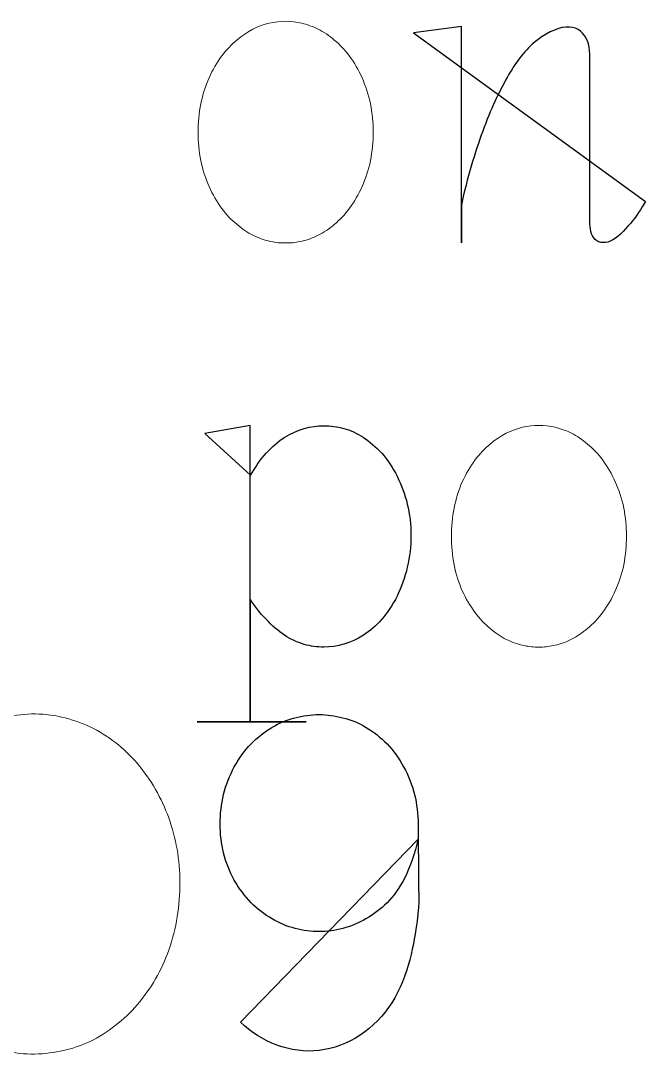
# Model space of a CAD drawing. Header units: centimetres. Extents: x -9.8 to 9.8, y -7.3 to 7.3.
# Drawn here: x -5.007 to -4.483, y 6.356 to 7.222 of the extents above; entities that cross this region are included whole.
import ezdxf

# ---------------------------------------------------------------- set-up
doc = ezdxf.new("R2010")
doc.units = ezdxf.units.CM
doc.header["$MEASUREMENT"] = 0
doc.layers.add('Layer 1', color=7, linetype='Continuous')

msp = doc.modelspace()

# ---------------------------------------------------------------- linework, layer by layer
at = {"layer": 'Layer 1', "color": 7, "lineweight": 0}
for points, knots in [([(-4.78507, 7.03577), (-4.78507, 7.03577), (-4.78642, 7.03577), (-4.78642, 7.03577), (-4.78642, 7.03577), (-4.79042, 7.03577), (-4.79441, 7.03633), (-4.79859, 7.0373), (-4.79859, 7.0373), (-4.80298, 7.03844), (-4.80753, 7.03997), (-4.81211, 7.04225), (-4.81211, 7.04225), (-4.81669, 7.04453), (-4.82126, 7.04757), (-4.82563, 7.05138), (-4.82563, 7.05138), (-4.83002, 7.055), (-4.83439, 7.05937), (-4.83838, 7.0649), (-4.83838, 7.0649), (-4.84238, 7.07024), (-4.84581, 7.07633), (-4.84886, 7.083), (-4.84886, 7.083), (-4.8519, 7.08985), (-4.8542, 7.0971), (-4.85571, 7.10472), (-4.85571, 7.10472), (-4.85743, 7.11253), (-4.85799, 7.12052), (-4.85799, 7.12853), (-4.85799, 7.12853), (-4.85799, 7.13634), (-4.85743, 7.14454), (-4.85571, 7.15234), (-4.85571, 7.15234), (-4.85418, 7.15996), (-4.8519, 7.167), (-4.84886, 7.17406), (-4.84886, 7.17406), (-4.84582, 7.18073), (-4.84238, 7.18681), (-4.83838, 7.19216), (-4.83838, 7.19216), (-4.83438, 7.1975), (-4.82999, 7.20208), (-4.82563, 7.2055), (-4.82563, 7.2055), (-4.81687, 7.21312), (-4.80753, 7.2177), (-4.7984, 7.21979), (-4.7984, 7.21979), (-4.78925, 7.22188), (-4.78012, 7.22188), (-4.77115, 7.21979), (-4.77115, 7.21979), (-4.76657, 7.21865), (-4.762, 7.21693), (-4.75742, 7.21482), (-4.75742, 7.21482), (-4.75284, 7.21254), (-4.74827, 7.20932), (-4.7439, 7.20548), (-4.7439, 7.20548), (-4.73932, 7.20204), (-4.73514, 7.19749), (-4.73115, 7.19214), (-4.73115, 7.19214), (-4.72715, 7.18682), (-4.72353, 7.18071), (-4.72067, 7.17404), (-4.72067, 7.17404), (-4.71763, 7.16698), (-4.71517, 7.15994), (-4.71363, 7.15232), (-4.71363, 7.15232), (-4.7121, 7.14451), (-4.71135, 7.13631), (-4.71135, 7.12851), (-4.71135, 7.12851), (-4.71135, 7.12052), (-4.71212, 7.1125), (-4.71363, 7.1047), (-4.71363, 7.1047), (-4.71516, 7.09708), (-4.71763, 7.08983), (-4.72067, 7.08298), (-4.72067, 7.08298), (-4.72353, 7.07631), (-4.72715, 7.07023), (-4.73115, 7.06488), (-4.73115, 7.06488), (-4.73515, 7.05935), (-4.73935, 7.05498), (-4.7439, 7.05136), (-4.7439, 7.05136), (-4.74829, 7.04755), (-4.75284, 7.04451), (-4.75742, 7.04223), (-4.75742, 7.04223), (-4.762, 7.03995), (-4.76657, 7.03842), (-4.77094, 7.03728), (-4.77094, 7.03728), (-4.77515, 7.03633), (-4.77914, 7.03575), (-4.78314, 7.03575), (-4.78314, 7.03575), (-4.78314, 7.03575), (-4.78507, 7.03575), (-4.78507, 7.03575), (-4.78507, 7.03575), (-4.78507, 7.03575), (-4.78507, 7.03577), (-4.78507, 7.03577)], [0, 0, 0, 0, 0.033333, 0.033333, 0.033333, 0.033333, 0.066667, 0.066667, 0.066667, 0.066667, 0.1, 0.1, 0.1, 0.1, 0.133333, 0.133333, 0.133333, 0.133333, 0.166667, 0.166667, 0.166667, 0.166667, 0.2, 0.2, 0.2, 0.2, 0.233333, 0.233333, 0.233333, 0.233333, 0.266667, 0.266667, 0.266667, 0.266667, 0.3, 0.3, 0.3, 0.3, 0.333333, 0.333333, 0.333333, 0.333333, 0.366667, 0.366667, 0.366667, 0.366667, 0.4, 0.4, 0.4, 0.4, 0.433333, 0.433333, 0.433333, 0.433333, 0.466667, 0.466667, 0.466667, 0.466667, 0.5, 0.5, 0.5, 0.5, 0.533333, 0.533333, 0.533333, 0.533333, 0.566667, 0.566667, 0.566667, 0.566667, 0.6, 0.6, 0.6, 0.6, 0.633333, 0.633333, 0.633333, 0.633333, 0.666667, 0.666667, 0.666667, 0.666667, 0.7, 0.7, 0.7, 0.7, 0.733333, 0.733333, 0.733333, 0.733333, 0.766667, 0.766667, 0.766667, 0.766667, 0.8, 0.8, 0.8, 0.8, 0.833333, 0.833333, 0.833333, 0.833333, 0.866667, 0.866667, 0.866667, 0.866667, 0.9, 0.9, 0.9, 0.9, 0.933333, 0.933333, 0.933333, 0.933333, 1, 1, 1, 1]), ([(-4.57287, 6.69742), (-4.57287, 6.69742), (-4.5742, 6.69742), (-4.5742, 6.69742), (-4.5742, 6.69742), (-4.5782, 6.69742), (-4.58219, 6.698), (-4.5864, 6.69895), (-4.5864, 6.69895), (-4.59079, 6.70009), (-4.59534, 6.70162), (-4.59992, 6.7039), (-4.59992, 6.7039), (-4.60447, 6.70599), (-4.60905, 6.70924), (-4.61344, 6.71305), (-4.61344, 6.71305), (-4.61783, 6.71667), (-4.6222, 6.72125), (-4.62619, 6.72657), (-4.62619, 6.72657), (-4.63019, 6.73189), (-4.63362, 6.738), (-4.63667, 6.74448), (-4.63667, 6.74448), (-4.63971, 6.75152), (-4.64201, 6.75877), (-4.64352, 6.76639), (-4.64352, 6.76639), (-4.64524, 6.7742), (-4.6458, 6.78221), (-4.6458, 6.7902), (-4.6458, 6.7902), (-4.6458, 6.79819), (-4.64524, 6.806), (-4.64352, 6.81383), (-4.64352, 6.81383), (-4.64199, 6.82145), (-4.63971, 6.82888), (-4.63667, 6.83574), (-4.63667, 6.83574), (-4.63363, 6.84241), (-4.63019, 6.84831), (-4.62619, 6.85384), (-4.62619, 6.85384), (-4.62219, 6.85916), (-4.61783, 6.86355), (-4.61344, 6.86736), (-4.61344, 6.86736), (-4.60466, 6.87498), (-4.59534, 6.87916), (-4.58619, 6.88146), (-4.58619, 6.88146), (-4.57704, 6.88355), (-4.56791, 6.88355), (-4.55894, 6.88146), (-4.55894, 6.88146), (-4.55436, 6.88032), (-4.54979, 6.87879), (-4.54523, 6.87651), (-4.54523, 6.87651), (-4.54065, 6.87423), (-4.53608, 6.87117), (-4.53171, 6.86738), (-4.53171, 6.86738), (-4.52713, 6.86357), (-4.52293, 6.85918), (-4.51896, 6.85386), (-4.51896, 6.85386), (-4.51496, 6.84833), (-4.51134, 6.84243), (-4.50848, 6.83576), (-4.50848, 6.83576), (-4.50544, 6.82891), (-4.50295, 6.82147), (-4.50142, 6.81385), (-4.50142, 6.81385), (-4.49989, 6.80604), (-4.49914, 6.79821), (-4.49914, 6.79022), (-4.49914, 6.79022), (-4.49914, 6.78223), (-4.49991, 6.77421), (-4.50142, 6.76641), (-4.50142, 6.76641), (-4.50295, 6.75879), (-4.50542, 6.75154), (-4.50848, 6.7445), (-4.50848, 6.7445), (-4.51134, 6.73802), (-4.51496, 6.73193), (-4.51896, 6.72659), (-4.51896, 6.72659), (-4.52296, 6.72125), (-4.52716, 6.71667), (-4.53171, 6.71307), (-4.53171, 6.71307), (-4.5361, 6.70926), (-4.54065, 6.70603), (-4.54523, 6.70392), (-4.54523, 6.70392), (-4.54978, 6.70164), (-4.55436, 6.70011), (-4.55875, 6.69897), (-4.55875, 6.69897), (-4.56293, 6.69802), (-4.56695, 6.69744), (-4.57092, 6.69744), (-4.57092, 6.69744), (-4.57092, 6.69744), (-4.57287, 6.69745), (-4.57287, 6.69745), (-4.57287, 6.69745), (-4.57287, 6.69745), (-4.57287, 6.69742), (-4.57287, 6.69742)], [0, 0, 0, 0, 0.033333, 0.033333, 0.033333, 0.033333, 0.066667, 0.066667, 0.066667, 0.066667, 0.1, 0.1, 0.1, 0.1, 0.133333, 0.133333, 0.133333, 0.133333, 0.166667, 0.166667, 0.166667, 0.166667, 0.2, 0.2, 0.2, 0.2, 0.233333, 0.233333, 0.233333, 0.233333, 0.266667, 0.266667, 0.266667, 0.266667, 0.3, 0.3, 0.3, 0.3, 0.333333, 0.333333, 0.333333, 0.333333, 0.366667, 0.366667, 0.366667, 0.366667, 0.4, 0.4, 0.4, 0.4, 0.433333, 0.433333, 0.433333, 0.433333, 0.466667, 0.466667, 0.466667, 0.466667, 0.5, 0.5, 0.5, 0.5, 0.533333, 0.533333, 0.533333, 0.533333, 0.566667, 0.566667, 0.566667, 0.566667, 0.6, 0.6, 0.6, 0.6, 0.633333, 0.633333, 0.633333, 0.633333, 0.666667, 0.666667, 0.666667, 0.666667, 0.7, 0.7, 0.7, 0.7, 0.733333, 0.733333, 0.733333, 0.733333, 0.766667, 0.766667, 0.766667, 0.766667, 0.8, 0.8, 0.8, 0.8, 0.833333, 0.833333, 0.833333, 0.833333, 0.866667, 0.866667, 0.866667, 0.866667, 0.9, 0.9, 0.9, 0.9, 0.933333, 0.933333, 0.933333, 0.933333, 1, 1, 1, 1]), ([(-4.99502, 6.35664), (-5.01179, 6.35645), (-5.02873, 6.36026), (-5.04399, 6.3673), (-5.04399, 6.3673), (-5.05923, 6.37455), (-5.07257, 6.38521), (-5.08341, 6.39797), (-5.08341, 6.39797), (-5.09503, 6.41131), (-5.10397, 6.4275), (-5.10989, 6.44369), (-5.10989, 6.44369), (-5.11598, 6.46025), (-5.11902, 6.47838), (-5.11902, 6.49761), (-5.11902, 6.49761), (-5.11921, 6.51685), (-5.11635, 6.53629), (-5.10989, 6.55439), (-5.10989, 6.55439), (-5.10396, 6.57095), (-5.09502, 6.58659), (-5.08341, 6.60011), (-5.08341, 6.60011), (-5.07254, 6.61268), (-5.05864, 6.62374), (-5.04399, 6.63059), (-5.04399, 6.63059), (-5.02989, 6.63707), (-5.01446, 6.64088), (-4.9975, 6.64144), (-4.9975, 6.64144), (-4.98073, 6.64163), (-4.96379, 6.63782), (-4.94853, 6.63059), (-4.94853, 6.63059), (-4.93329, 6.62355), (-4.91995, 6.61268), (-4.90911, 6.60011), (-4.90911, 6.60011), (-4.89749, 6.58659), (-4.88853, 6.57058), (-4.88263, 6.55439), (-4.88263, 6.55439), (-4.87654, 6.53724), (-4.87329, 6.51952), (-4.87329, 6.50047), (-4.87329, 6.50047), (-4.87329, 6.48123), (-4.87615, 6.46181), (-4.88263, 6.44369), (-4.88263, 6.44369), (-4.88853, 6.42692), (-4.8975, 6.4113), (-4.90911, 6.39797), (-4.90911, 6.39797), (-4.91996, 6.38522), (-4.93388, 6.37434), (-4.94853, 6.3673), (-4.94853, 6.3673), (-4.96263, 6.36064), (-4.97806, 6.3572), (-4.99502, 6.35664)], [0, 0, 0, 0, 0.058824, 0.058824, 0.058824, 0.058824, 0.117647, 0.117647, 0.117647, 0.117647, 0.176471, 0.176471, 0.176471, 0.176471, 0.235294, 0.235294, 0.235294, 0.235294, 0.294118, 0.294118, 0.294118, 0.294118, 0.352941, 0.352941, 0.352941, 0.352941, 0.411765, 0.411765, 0.411765, 0.411765, 0.470588, 0.470588, 0.470588, 0.470588, 0.529412, 0.529412, 0.529412, 0.529412, 0.588235, 0.588235, 0.588235, 0.588235, 0.647059, 0.647059, 0.647059, 0.647059, 0.705882, 0.705882, 0.705882, 0.705882, 0.764706, 0.764706, 0.764706, 0.764706, 0.823529, 0.823529, 0.823529, 0.823529, 0.882353, 0.882353, 0.882353, 0.882353, 1, 1, 1, 1])]:
    msp.add_open_spline(points, degree=3, knots=knots, dxfattribs=at)
at = {"layer": 'Layer 1', "color": 7}
for points, knots in [([(-4.67744, 7.21177), (-4.67744, 7.21177), (-4.63743, 7.21709), (-4.63743, 7.21709), (-4.63743, 7.21709), (-4.63743, 7.21709), (-4.63743, 7.03574), (-4.63743, 7.03574), (-4.63743, 7.03574), (-4.63743, 7.03574), (-4.63743, 7.06776), (-4.63743, 7.06776), (-4.63743, 7.06776), (-4.63267, 7.08985), (-4.62619, 7.11158), (-4.61952, 7.12949), (-4.61952, 7.12949), (-4.61304, 7.14759), (-4.606, 7.16206), (-4.59915, 7.17426), (-4.59915, 7.17426), (-4.5923, 7.18627), (-4.58505, 7.19617), (-4.57648, 7.2036), (-4.57648, 7.2036), (-4.56791, 7.21082), (-4.5578, 7.2158), (-4.54981, 7.21656), (-4.54981, 7.21656), (-4.542, 7.21712), (-4.53629, 7.21333), (-4.53306, 7.20741), (-4.53306, 7.20741), (-4.52944, 7.20132), (-4.52981, 7.19294), (-4.52981, 7.18474), (-4.52981, 7.18474), (-4.52981, 7.18474), (-4.52981, 7.05615), (-4.52981, 7.05615), (-4.52981, 7.05615), (-4.52981, 7.05043), (-4.52981, 7.04414), (-4.52658, 7.04014), (-4.52658, 7.04014), (-4.52333, 7.03614), (-4.51838, 7.03482), (-4.51266, 7.03728), (-4.51266, 7.03728), (-4.50694, 7.03956), (-4.50104, 7.04604), (-4.49589, 7.05194), (-4.49589, 7.05194), (-4.49076, 7.05824), (-4.48676, 7.06432), (-4.48332, 7.07062), (-4.48332, 7.07062), (-4.48332, 7.07062), (-4.67744, 7.21177), (-4.67744, 7.21177)], [0, 0, 0, 0, 0.0625, 0.0625, 0.0625, 0.0625, 0.125, 0.125, 0.125, 0.125, 0.1875, 0.1875, 0.1875, 0.1875, 0.25, 0.25, 0.25, 0.25, 0.3125, 0.3125, 0.3125, 0.3125, 0.375, 0.375, 0.375, 0.375, 0.4375, 0.4375, 0.4375, 0.4375, 0.5, 0.5, 0.5, 0.5, 0.5625, 0.5625, 0.5625, 0.5625, 0.625, 0.625, 0.625, 0.625, 0.6875, 0.6875, 0.6875, 0.6875, 0.75, 0.75, 0.75, 0.75, 0.8125, 0.8125, 0.8125, 0.8125, 0.875, 0.875, 0.875, 0.875, 1, 1, 1, 1]), ([(-4.67744, 7.21177), (-4.67744, 7.21177), (-4.67744, 7.21177), (-4.67744, 7.21177), (-4.67744, 7.21177), (-4.67744, 7.21177), (-4.67744, 7.21177), (-4.67744, 7.21177)], [0, 0, 0, 0, 0.333333, 0.333333, 0.333333, 0.333333, 1, 1, 1, 1]), ([(-4.85251, 6.87631), (-4.85251, 6.87631), (-4.81441, 6.88298), (-4.81441, 6.88298), (-4.81441, 6.88298), (-4.81441, 6.88298), (-4.81441, 6.63475), (-4.81441, 6.63475), (-4.81441, 6.63475), (-4.81441, 6.63475), (-4.85881, 6.63474), (-4.85881, 6.63474), (-4.85881, 6.63474), (-4.85881, 6.63474), (-4.76737, 6.63474), (-4.76737, 6.63474), (-4.76737, 6.63474), (-4.76737, 6.63474), (-4.81441, 6.63474), (-4.81441, 6.63474), (-4.81441, 6.63474), (-4.81441, 6.63474), (-4.81441, 6.73742), (-4.81441, 6.73742), (-4.81441, 6.73742), (-4.81041, 6.73152), (-4.80584, 6.72541), (-4.80089, 6.72065), (-4.80089, 6.72065), (-4.79613, 6.71533), (-4.79097, 6.71094), (-4.78565, 6.70731), (-4.78565, 6.70731), (-4.78031, 6.70387), (-4.77478, 6.70141), (-4.76925, 6.69969), (-4.76925, 6.69969), (-4.76375, 6.69816), (-4.75822, 6.69741), (-4.75269, 6.69741), (-4.75269, 6.69741), (-4.74145, 6.69741), (-4.7302, 6.70045), (-4.71954, 6.70733), (-4.71954, 6.70733), (-4.7142, 6.71095), (-4.70888, 6.71514), (-4.70411, 6.72067), (-4.70411, 6.72067), (-4.69935, 6.7262), (-4.69498, 6.73268), (-4.69136, 6.74009), (-4.69136, 6.74009), (-4.68774, 6.74752), (-4.68469, 6.75573), (-4.68279, 6.7643), (-4.68279, 6.7643), (-4.6807, 6.77306), (-4.67975, 6.782), (-4.67975, 6.79078), (-4.67975, 6.79078), (-4.67975, 6.79993), (-4.6807, 6.80869), (-4.68279, 6.81708), (-4.68279, 6.81708), (-4.6847, 6.82528), (-4.68774, 6.83346), (-4.69136, 6.8405), (-4.69136, 6.8405), (-4.69498, 6.84793), (-4.69938, 6.85442), (-4.70411, 6.85974), (-4.70411, 6.85974), (-4.70908, 6.86527), (-4.7144, 6.86945), (-4.71975, 6.87308), (-4.71975, 6.87308), (-4.72507, 6.87649), (-4.7306, 6.87898), (-4.73594, 6.88051), (-4.73594, 6.88051), (-4.74147, 6.88204), (-4.74697, 6.88279), (-4.75271, 6.88279), (-4.75271, 6.88279), (-4.76356, 6.88279), (-4.7748, 6.87975), (-4.78547, 6.87308), (-4.78547, 6.87308), (-4.79081, 6.86946), (-4.79613, 6.86527), (-4.8009, 6.85974), (-4.8009, 6.85974), (-4.80587, 6.8544), (-4.81024, 6.84791), (-4.81405, 6.84127), (-4.81405, 6.84127), (-4.81405, 6.84127), (-4.85251, 6.87631), (-4.85251, 6.87631)], [0, 0, 0, 0, 0.038462, 0.038462, 0.038462, 0.038462, 0.076923, 0.076923, 0.076923, 0.076923, 0.115385, 0.115385, 0.115385, 0.115385, 0.153846, 0.153846, 0.153846, 0.153846, 0.192308, 0.192308, 0.192308, 0.192308, 0.230769, 0.230769, 0.230769, 0.230769, 0.269231, 0.269231, 0.269231, 0.269231, 0.307692, 0.307692, 0.307692, 0.307692, 0.346154, 0.346154, 0.346154, 0.346154, 0.384615, 0.384615, 0.384615, 0.384615, 0.423077, 0.423077, 0.423077, 0.423077, 0.461538, 0.461538, 0.461538, 0.461538, 0.5, 0.5, 0.5, 0.5, 0.538462, 0.538462, 0.538462, 0.538462, 0.576923, 0.576923, 0.576923, 0.576923, 0.615385, 0.615385, 0.615385, 0.615385, 0.653846, 0.653846, 0.653846, 0.653846, 0.692308, 0.692308, 0.692308, 0.692308, 0.730769, 0.730769, 0.730769, 0.730769, 0.769231, 0.769231, 0.769231, 0.769231, 0.807692, 0.807692, 0.807692, 0.807692, 0.846154, 0.846154, 0.846154, 0.846154, 0.884615, 0.884615, 0.884615, 0.884615, 0.923077, 0.923077, 0.923077, 0.923077, 1, 1, 1, 1]), ([(-4.85251, 6.87631), (-4.85251, 6.87631), (-4.85251, 6.87631), (-4.85251, 6.87631), (-4.85251, 6.87631), (-4.85251, 6.87631), (-4.85251, 6.87631), (-4.85251, 6.87631)], [0, 0, 0, 0, 0.333333, 0.333333, 0.333333, 0.333333, 1, 1, 1, 1]), ([(-4.8224, 6.3835), (-4.80544, 6.36673), (-4.78068, 6.35683), (-4.75649, 6.35969), (-4.75649, 6.35969), (-4.73249, 6.36255), (-4.70963, 6.37779), (-4.69574, 6.3997), (-4.69574, 6.3997), (-4.68164, 6.42161), (-4.67688, 6.45037), (-4.6746, 6.46791), (-4.6746, 6.46791), (-4.67211, 6.48582), (-4.67346, 6.49268), (-4.67346, 6.49934), (-4.67346, 6.49934), (-4.67346, 6.49934), (-4.67365, 6.54887), (-4.67365, 6.54887), (-4.67365, 6.54887), (-4.67384, 6.55763), (-4.67479, 6.56602), (-4.67669, 6.57401), (-4.67669, 6.57401), (-4.67878, 6.58221), (-4.68182, 6.59002), (-4.68584, 6.59706), (-4.68584, 6.59706), (-4.68965, 6.60428), (-4.69441, 6.61058), (-4.69973, 6.6163), (-4.69973, 6.6163), (-4.70507, 6.62164), (-4.71097, 6.62641), (-4.71727, 6.63022), (-4.71727, 6.63022), (-4.72336, 6.63403), (-4.73002, 6.6367), (-4.73669, 6.63821), (-4.73669, 6.63821), (-4.74336, 6.64012), (-4.75003, 6.64088), (-4.75669, 6.64088), (-4.75669, 6.64088), (-4.76335, 6.64088), (-4.77021, 6.64011), (-4.77688, 6.63821), (-4.77688, 6.63821), (-4.78336, 6.63668), (-4.78984, 6.63403), (-4.79614, 6.63022), (-4.79614, 6.63022), (-4.80241, 6.62641), (-4.80831, 6.62165), (-4.81366, 6.6163), (-4.81366, 6.6163), (-4.81919, 6.61058), (-4.82377, 6.60429), (-4.82776, 6.59706), (-4.82776, 6.59706), (-4.83157, 6.59002), (-4.83461, 6.58219), (-4.8367, 6.57401), (-4.8367, 6.57401), (-4.83861, 6.56602), (-4.83956, 6.55763), (-4.83956, 6.54924), (-4.83956, 6.54924), (-4.83956, 6.54085), (-4.83861, 6.53268), (-4.8367, 6.52506), (-4.8367, 6.52506), (-4.83479, 6.51707), (-4.83157, 6.50945), (-4.82776, 6.50239), (-4.82776, 6.50239), (-4.82376, 6.49554), (-4.819, 6.48905), (-4.81366, 6.48334), (-4.81366, 6.48334), (-4.80832, 6.47802), (-4.80223, 6.47344), (-4.79596, 6.46982), (-4.79596, 6.46982), (-4.78987, 6.4662), (-4.78339, 6.46352), (-4.7767, 6.46183), (-4.7767, 6.46183), (-4.77003, 6.46011), (-4.76336, 6.45916), (-4.7567, 6.45916), (-4.7567, 6.45916), (-4.75004, 6.45916), (-4.74336, 6.46011), (-4.73688, 6.46183), (-4.73688, 6.46183), (-4.73021, 6.46355), (-4.72373, 6.46622), (-4.71746, 6.46982), (-4.71746, 6.46982), (-4.71116, 6.47344), (-4.70526, 6.47802), (-4.69973, 6.48334), (-4.69973, 6.48334), (-4.69439, 6.48906), (-4.68944, 6.49535), (-4.68486, 6.5043), (-4.68486, 6.5043), (-4.68047, 6.51324), (-4.67629, 6.52488), (-4.67362, 6.53669), (-4.67362, 6.53669), (-4.67362, 6.53669), (-4.8224, 6.3835), (-4.8224, 6.3835)], [0, 0, 0, 0, 0.033333, 0.033333, 0.033333, 0.033333, 0.066667, 0.066667, 0.066667, 0.066667, 0.1, 0.1, 0.1, 0.1, 0.133333, 0.133333, 0.133333, 0.133333, 0.166667, 0.166667, 0.166667, 0.166667, 0.2, 0.2, 0.2, 0.2, 0.233333, 0.233333, 0.233333, 0.233333, 0.266667, 0.266667, 0.266667, 0.266667, 0.3, 0.3, 0.3, 0.3, 0.333333, 0.333333, 0.333333, 0.333333, 0.366667, 0.366667, 0.366667, 0.366667, 0.4, 0.4, 0.4, 0.4, 0.433333, 0.433333, 0.433333, 0.433333, 0.466667, 0.466667, 0.466667, 0.466667, 0.5, 0.5, 0.5, 0.5, 0.533333, 0.533333, 0.533333, 0.533333, 0.566667, 0.566667, 0.566667, 0.566667, 0.6, 0.6, 0.6, 0.6, 0.633333, 0.633333, 0.633333, 0.633333, 0.666667, 0.666667, 0.666667, 0.666667, 0.7, 0.7, 0.7, 0.7, 0.733333, 0.733333, 0.733333, 0.733333, 0.766667, 0.766667, 0.766667, 0.766667, 0.8, 0.8, 0.8, 0.8, 0.833333, 0.833333, 0.833333, 0.833333, 0.866667, 0.866667, 0.866667, 0.866667, 0.9, 0.9, 0.9, 0.9, 0.933333, 0.933333, 0.933333, 0.933333, 1, 1, 1, 1]), ([(-4.8224, 6.3835), (-4.8224, 6.3835), (-4.8224, 6.3835), (-4.8224, 6.3835), (-4.8224, 6.3835), (-4.8224, 6.3835), (-4.8224, 6.3835), (-4.8224, 6.3835)], [0, 0, 0, 0, 0.333333, 0.333333, 0.333333, 0.333333, 1, 1, 1, 1])]:
    msp.add_open_spline(points, degree=3, knots=knots, dxfattribs=at)
at = {"layer": 'Layer 1', "lineweight": 0}
for points, knots in [([(-4.67744, 7.21177), (-4.67744, 7.21177), (-4.63743, 7.21709), (-4.63743, 7.21709), (-4.63743, 7.21709), (-4.63743, 7.21709), (-4.63743, 7.03574), (-4.63743, 7.03574), (-4.63743, 7.03574), (-4.63743, 7.03574), (-4.63743, 7.06776), (-4.63743, 7.06776), (-4.63743, 7.06776), (-4.63267, 7.08985), (-4.62619, 7.11158), (-4.61952, 7.12949), (-4.61952, 7.12949), (-4.61304, 7.14759), (-4.606, 7.16206), (-4.59915, 7.17426), (-4.59915, 7.17426), (-4.5923, 7.18627), (-4.58505, 7.19617), (-4.57648, 7.2036), (-4.57648, 7.2036), (-4.56791, 7.21082), (-4.5578, 7.2158), (-4.54981, 7.21656), (-4.54981, 7.21656), (-4.542, 7.21712), (-4.53629, 7.21333), (-4.53306, 7.20741), (-4.53306, 7.20741), (-4.52944, 7.20132), (-4.52981, 7.19294), (-4.52981, 7.18474), (-4.52981, 7.18474), (-4.52981, 7.18474), (-4.52981, 7.05615), (-4.52981, 7.05615), (-4.52981, 7.05615), (-4.52981, 7.05043), (-4.52981, 7.04414), (-4.52658, 7.04014), (-4.52658, 7.04014), (-4.52333, 7.03614), (-4.51838, 7.03482), (-4.51266, 7.03728), (-4.51266, 7.03728), (-4.50694, 7.03956), (-4.50104, 7.04604), (-4.49589, 7.05194), (-4.49589, 7.05194), (-4.49076, 7.05824), (-4.48676, 7.06432), (-4.48332, 7.07062)], [0, 0, 0, 0, 0.066667, 0.066667, 0.066667, 0.066667, 0.133333, 0.133333, 0.133333, 0.133333, 0.2, 0.2, 0.2, 0.2, 0.266667, 0.266667, 0.266667, 0.266667, 0.333333, 0.333333, 0.333333, 0.333333, 0.4, 0.4, 0.4, 0.4, 0.466667, 0.466667, 0.466667, 0.466667, 0.533333, 0.533333, 0.533333, 0.533333, 0.6, 0.6, 0.6, 0.6, 0.666667, 0.666667, 0.666667, 0.666667, 0.733333, 0.733333, 0.733333, 0.733333, 0.8, 0.8, 0.8, 0.8, 0.866667, 0.866667, 0.866667, 0.866667, 1, 1, 1, 1]), ([(-4.67744, 7.21177), (-4.67744, 7.21177), (-4.67744, 7.21177), (-4.67744, 7.21177), (-4.67744, 7.21177), (-4.67744, 7.21177), (-4.67744, 7.21177), (-4.67744, 7.21177)], [0, 0, 0, 0, 0.333333, 0.333333, 0.333333, 0.333333, 1, 1, 1, 1]), ([(-4.85251, 6.87631), (-4.85251, 6.87631), (-4.81441, 6.88298), (-4.81441, 6.88298), (-4.81441, 6.88298), (-4.81441, 6.88298), (-4.81441, 6.63475), (-4.81441, 6.63475), (-4.81441, 6.63475), (-4.81441, 6.63475), (-4.85881, 6.63474), (-4.85881, 6.63474), (-4.85881, 6.63474), (-4.85881, 6.63474), (-4.76737, 6.63474), (-4.76737, 6.63474), (-4.76737, 6.63474), (-4.76737, 6.63474), (-4.81441, 6.63474), (-4.81441, 6.63474), (-4.81441, 6.63474), (-4.81441, 6.63474), (-4.81441, 6.73742), (-4.81441, 6.73742), (-4.81441, 6.73742), (-4.81041, 6.73152), (-4.80584, 6.72541), (-4.80089, 6.72065), (-4.80089, 6.72065), (-4.79613, 6.71533), (-4.79097, 6.71094), (-4.78565, 6.70731), (-4.78565, 6.70731), (-4.78031, 6.70387), (-4.77478, 6.70141), (-4.76925, 6.69969), (-4.76925, 6.69969), (-4.76375, 6.69816), (-4.75822, 6.69741), (-4.75269, 6.69741), (-4.75269, 6.69741), (-4.74145, 6.69741), (-4.7302, 6.70045), (-4.71954, 6.70733), (-4.71954, 6.70733), (-4.7142, 6.71095), (-4.70888, 6.71514), (-4.70411, 6.72067), (-4.70411, 6.72067), (-4.69935, 6.7262), (-4.69498, 6.73268), (-4.69136, 6.74009), (-4.69136, 6.74009), (-4.68774, 6.74752), (-4.68469, 6.75573), (-4.68279, 6.7643), (-4.68279, 6.7643), (-4.6807, 6.77306), (-4.67975, 6.782), (-4.67975, 6.79078), (-4.67975, 6.79078), (-4.67975, 6.79993), (-4.6807, 6.80869), (-4.68279, 6.81708), (-4.68279, 6.81708), (-4.6847, 6.82528), (-4.68774, 6.83346), (-4.69136, 6.8405), (-4.69136, 6.8405), (-4.69498, 6.84793), (-4.69938, 6.85442), (-4.70411, 6.85974), (-4.70411, 6.85974), (-4.70908, 6.86527), (-4.7144, 6.86945), (-4.71975, 6.87308), (-4.71975, 6.87308), (-4.72507, 6.87649), (-4.7306, 6.87898), (-4.73594, 6.88051), (-4.73594, 6.88051), (-4.74147, 6.88204), (-4.74697, 6.88279), (-4.75271, 6.88279), (-4.75271, 6.88279), (-4.76356, 6.88279), (-4.7748, 6.87975), (-4.78547, 6.87308), (-4.78547, 6.87308), (-4.79081, 6.86946), (-4.79613, 6.86527), (-4.8009, 6.85974), (-4.8009, 6.85974), (-4.80587, 6.8544), (-4.81024, 6.84791), (-4.81405, 6.84127)], [0, 0, 0, 0, 0.04, 0.04, 0.04, 0.04, 0.08, 0.08, 0.08, 0.08, 0.12, 0.12, 0.12, 0.12, 0.16, 0.16, 0.16, 0.16, 0.2, 0.2, 0.2, 0.2, 0.24, 0.24, 0.24, 0.24, 0.28, 0.28, 0.28, 0.28, 0.32, 0.32, 0.32, 0.32, 0.36, 0.36, 0.36, 0.36, 0.4, 0.4, 0.4, 0.4, 0.44, 0.44, 0.44, 0.44, 0.48, 0.48, 0.48, 0.48, 0.52, 0.52, 0.52, 0.52, 0.56, 0.56, 0.56, 0.56, 0.6, 0.6, 0.6, 0.6, 0.64, 0.64, 0.64, 0.64, 0.68, 0.68, 0.68, 0.68, 0.72, 0.72, 0.72, 0.72, 0.76, 0.76, 0.76, 0.76, 0.8, 0.8, 0.8, 0.8, 0.84, 0.84, 0.84, 0.84, 0.88, 0.88, 0.88, 0.88, 0.92, 0.92, 0.92, 0.92, 1, 1, 1, 1]), ([(-4.85251, 6.87631), (-4.85251, 6.87631), (-4.85251, 6.87631), (-4.85251, 6.87631), (-4.85251, 6.87631), (-4.85251, 6.87631), (-4.85251, 6.87631), (-4.85251, 6.87631)], [0, 0, 0, 0, 0.333333, 0.333333, 0.333333, 0.333333, 1, 1, 1, 1]), ([(-4.8224, 6.3835), (-4.80544, 6.36673), (-4.78068, 6.35683), (-4.75649, 6.35969), (-4.75649, 6.35969), (-4.73249, 6.36255), (-4.70963, 6.37779), (-4.69574, 6.3997), (-4.69574, 6.3997), (-4.68164, 6.42161), (-4.67688, 6.45037), (-4.6746, 6.46791), (-4.6746, 6.46791), (-4.67211, 6.48582), (-4.67346, 6.49268), (-4.67346, 6.49934), (-4.67346, 6.49934), (-4.67346, 6.49934), (-4.67365, 6.54887), (-4.67365, 6.54887), (-4.67365, 6.54887), (-4.67384, 6.55763), (-4.67479, 6.56602), (-4.67669, 6.57401), (-4.67669, 6.57401), (-4.67878, 6.58221), (-4.68182, 6.59002), (-4.68584, 6.59706), (-4.68584, 6.59706), (-4.68965, 6.60428), (-4.69441, 6.61058), (-4.69973, 6.6163), (-4.69973, 6.6163), (-4.70507, 6.62164), (-4.71097, 6.62641), (-4.71727, 6.63022), (-4.71727, 6.63022), (-4.72336, 6.63403), (-4.73002, 6.6367), (-4.73669, 6.63821), (-4.73669, 6.63821), (-4.74336, 6.64012), (-4.75003, 6.64088), (-4.75669, 6.64088), (-4.75669, 6.64088), (-4.76335, 6.64088), (-4.77021, 6.64011), (-4.77688, 6.63821), (-4.77688, 6.63821), (-4.78336, 6.63668), (-4.78984, 6.63403), (-4.79614, 6.63022), (-4.79614, 6.63022), (-4.80241, 6.62641), (-4.80831, 6.62165), (-4.81366, 6.6163), (-4.81366, 6.6163), (-4.81919, 6.61058), (-4.82377, 6.60429), (-4.82776, 6.59706), (-4.82776, 6.59706), (-4.83157, 6.59002), (-4.83461, 6.58219), (-4.8367, 6.57401), (-4.8367, 6.57401), (-4.83861, 6.56602), (-4.83956, 6.55763), (-4.83956, 6.54924), (-4.83956, 6.54924), (-4.83956, 6.54085), (-4.83861, 6.53268), (-4.8367, 6.52506), (-4.8367, 6.52506), (-4.83479, 6.51707), (-4.83157, 6.50945), (-4.82776, 6.50239), (-4.82776, 6.50239), (-4.82376, 6.49554), (-4.819, 6.48905), (-4.81366, 6.48334), (-4.81366, 6.48334), (-4.80832, 6.47802), (-4.80223, 6.47344), (-4.79596, 6.46982), (-4.79596, 6.46982), (-4.78987, 6.4662), (-4.78339, 6.46352), (-4.7767, 6.46183), (-4.7767, 6.46183), (-4.77003, 6.46011), (-4.76336, 6.45916), (-4.7567, 6.45916), (-4.7567, 6.45916), (-4.75004, 6.45916), (-4.74336, 6.46011), (-4.73688, 6.46183), (-4.73688, 6.46183), (-4.73021, 6.46355), (-4.72373, 6.46622), (-4.71746, 6.46982), (-4.71746, 6.46982), (-4.71116, 6.47344), (-4.70526, 6.47802), (-4.69973, 6.48334), (-4.69973, 6.48334), (-4.69439, 6.48906), (-4.68944, 6.49535), (-4.68486, 6.5043), (-4.68486, 6.5043), (-4.68047, 6.51324), (-4.67629, 6.52488), (-4.67362, 6.53669)], [0, 0, 0, 0, 0.034483, 0.034483, 0.034483, 0.034483, 0.068966, 0.068966, 0.068966, 0.068966, 0.103448, 0.103448, 0.103448, 0.103448, 0.137931, 0.137931, 0.137931, 0.137931, 0.172414, 0.172414, 0.172414, 0.172414, 0.206897, 0.206897, 0.206897, 0.206897, 0.241379, 0.241379, 0.241379, 0.241379, 0.275862, 0.275862, 0.275862, 0.275862, 0.310345, 0.310345, 0.310345, 0.310345, 0.344828, 0.344828, 0.344828, 0.344828, 0.37931, 0.37931, 0.37931, 0.37931, 0.413793, 0.413793, 0.413793, 0.413793, 0.448276, 0.448276, 0.448276, 0.448276, 0.482759, 0.482759, 0.482759, 0.482759, 0.517241, 0.517241, 0.517241, 0.517241, 0.551724, 0.551724, 0.551724, 0.551724, 0.586207, 0.586207, 0.586207, 0.586207, 0.62069, 0.62069, 0.62069, 0.62069, 0.655172, 0.655172, 0.655172, 0.655172, 0.689655, 0.689655, 0.689655, 0.689655, 0.724138, 0.724138, 0.724138, 0.724138, 0.758621, 0.758621, 0.758621, 0.758621, 0.793103, 0.793103, 0.793103, 0.793103, 0.827586, 0.827586, 0.827586, 0.827586, 0.862069, 0.862069, 0.862069, 0.862069, 0.896552, 0.896552, 0.896552, 0.896552, 0.931034, 0.931034, 0.931034, 0.931034, 1, 1, 1, 1]), ([(-4.8224, 6.3835), (-4.8224, 6.3835), (-4.8224, 6.3835), (-4.8224, 6.3835), (-4.8224, 6.3835), (-4.8224, 6.3835), (-4.8224, 6.3835), (-4.8224, 6.3835)], [0, 0, 0, 0, 0.333333, 0.333333, 0.333333, 0.333333, 1, 1, 1, 1])]:
    msp.add_open_spline(points, degree=3, knots=knots, dxfattribs=at)

doc.saveas('drawing.dxf')
